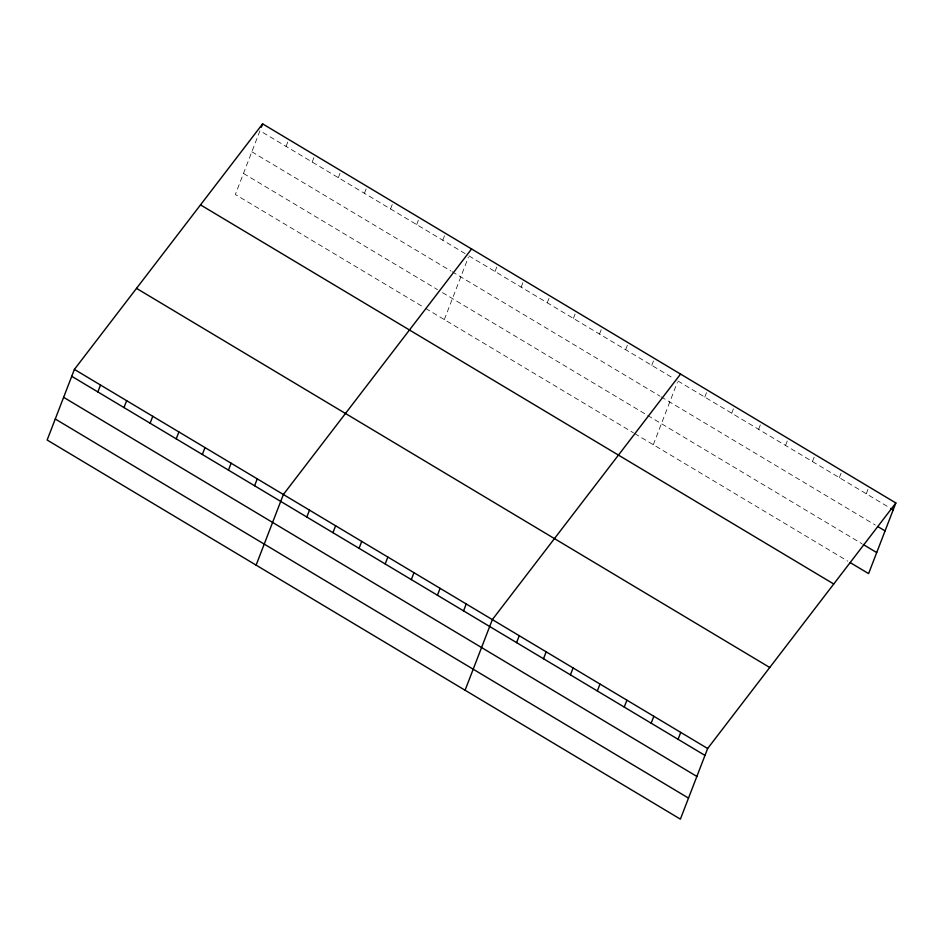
<?xml version="1.0" encoding="UTF-8"?>
<svg xmlns="http://www.w3.org/2000/svg" width="943" height="943" viewBox="0 0 943 943"><rect width="100%" height="100%" fill="white"/><g stroke="black" fill="none" stroke-linecap="round" stroke-linejoin="round"><path stroke-width="0.71" stroke-dasharray="4.71 3.54" d="M286.071 146.401L288.735 139.493M312.192 162.043L314.856 155.135M338.313 177.673L340.977 170.777M364.434 193.315L367.098 186.408M390.555 208.957L393.219 202.05M416.676 224.599L419.34 217.692M442.797 240.229L445.461 233.334M444.33 319.594L468.412 257.18M495.04 271.513L497.704 264.606M521.161 287.143L523.825 280.248M547.282 302.786L549.946 295.878M573.403 318.428L576.067 311.52M599.524 334.07L602.188 327.162M625.645 349.7L628.309 342.804M651.766 365.342L654.43 358.434M653.299 444.707L677.38 382.292M704.798 397.097L707.462 390.19M731.709 413.211L734.373 406.303M758.62 429.313L761.284 422.417M785.531 445.426L788.195 438.53M812.453 461.54L815.117 454.644M839.364 477.653L842.028 470.757M866.275 493.767L868.939 486.859M465.182 253.632L259.95 130.759L235.349 194.494L424.421 307.677M468.919 255.871L674.151 378.744M677.887 380.984L888.294 506.957M251.828 151.788L450.848 270.947M452.098 271.69L659.817 396.048M661.067 396.803L875.281 525.051M243.471 173.453L437.517 289.631M442.491 292.613L646.485 414.743M647.723 415.486L862.032 543.793M425.67 308.432L633.39 432.79M634.639 433.532L847.804 561.156"/><path stroke-width="1.41" d="M74.403 369.397L47.15 440.027L680.386 819.137L707.651 748.506L895.85 502.973L262.614 123.863L74.403 369.397L707.651 748.506M97.86 391.934L100.524 385.027M123.981 407.576L126.645 400.669M261.282 127.305L262.614 123.863M150.102 423.207L152.766 416.311M176.223 438.849L178.887 431.953M202.344 454.491L205.008 447.583M228.465 470.133L231.129 463.225M254.586 485.763L257.25 478.867M256.119 565.128L283.372 494.497L471.583 248.964M306.829 517.047L309.493 510.139M332.95 532.677L335.614 525.781M359.071 548.319L361.735 541.423M385.192 563.961L387.856 557.054M411.313 579.603L413.977 572.696M437.434 595.233L440.098 588.338M463.555 610.875L466.219 603.968M465.088 690.241L492.34 619.61L680.551 374.076M516.587 642.631L519.251 635.723M543.51 658.744L546.174 651.837M570.421 674.858L573.085 667.95M597.332 690.96L599.996 684.064M624.242 707.073L626.906 700.178M651.153 723.187L653.817 716.291M678.064 739.3L680.728 732.405M895.85 502.973L868.597 573.603L850.244 562.617M890.734 508.418L893.186 509.88M877.733 526.512L885.076 530.909M863.258 544.524L876.707 552.574M200.505 204.879L833.742 584M136.511 288.369L769.747 667.491M71.739 376.292L704.987 755.414M63.629 397.321L696.865 776.443M55.26 418.998L688.508 798.108"/></g></svg>
